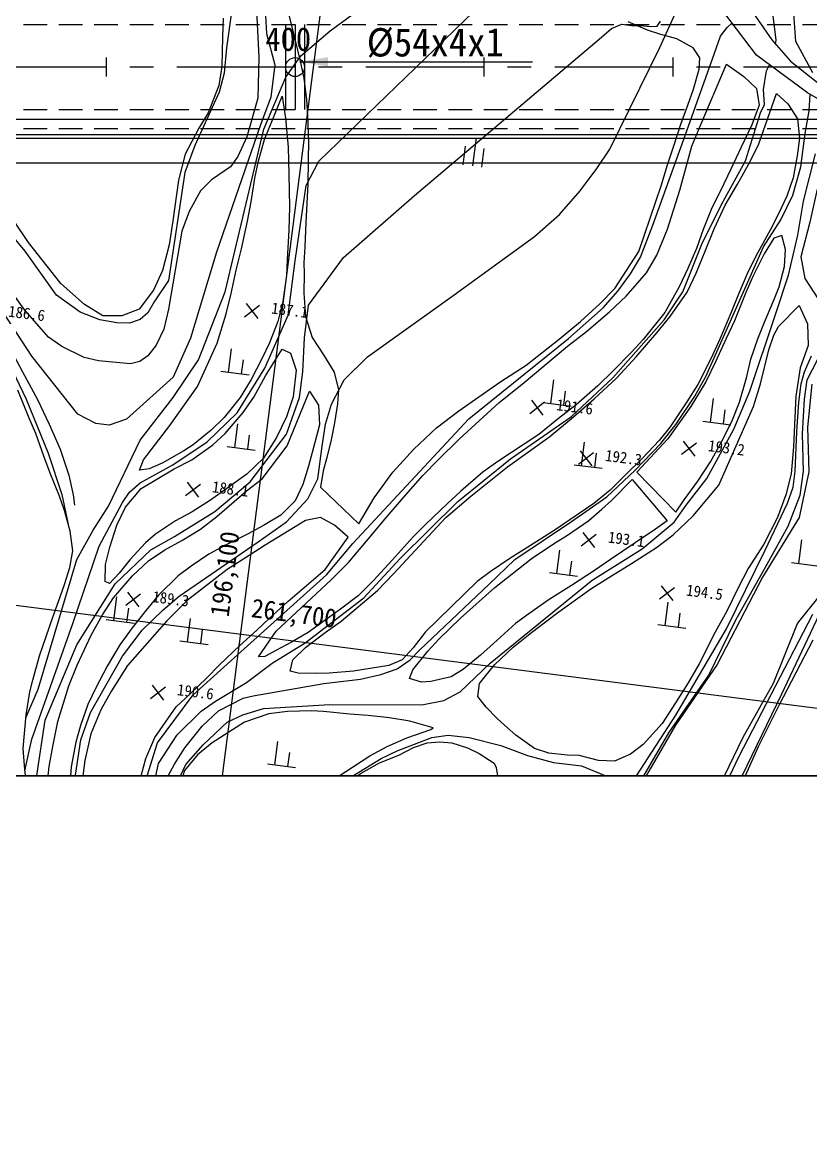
# Model space of a CAD drawing. Header units: millimetres. Extents: x 7782 to 8578, y 1103 to 1809.
# Drawn here: x 8235 to 8318.5, y 1363.4 to 1481 of the extents above; entities that cross this region are included whole.
import ezdxf
from ezdxf.enums import TextEntityAlignment as Align
from ezdxf.xclip import XClip

# ---------------------------------------------------------------- set-up
doc = ezdxf.new("R2010")
doc.units = ezdxf.units.MM
doc.header["$LTSCALE"] = 10
doc.header["$MEASUREMENT"] = 0
doc.header["$XCLIPFRAME"] = 2
doc.linetypes.add('CENTER', pattern=[2, 1.25, -0.25, 0.25, -0.25])
doc.linetypes.add('HIDDEN', pattern=[0.375, 0.25, -0.125])
doc.layers.add('TX-PAPR', color=2, linetype='Continuous', plot=False)
doc.layers.add('TZ-BASE', color=253, linetype='Continuous')
doc.layers.add('TZ-CABL', color=4, linetype='Continuous')
doc.styles.add('HANA', font='GulimChe.ttf')
doc.styles.get("Standard").update_dxf_attribs({"font": 'GulimChe.ttf'})
doc.linetypes.add('ZIGZAG', pattern='A,0.0001,-0.2,[131,ltypeshp.shx,S=0.2,R=0,X=-0.2,Y=0],-0.4,[131,ltypeshp.shx,S=0.2,R=180,X=0.2,Y=0],-0.2', length=0.8001)
doc.dimstyles.get("Standard").update_dxf_attribs({"dimtxt": 0.18, "dimasz": 0.18, "dimexe": 0.18, "dimexo": 0.0625, "dimgap": 0.09, "dimtad": 0, "dimtih": 1, "dimtoh": 1, "dimdec": 4, "dimzin": 0, "dimdsep": 46, "dimtxsty": 'Standard', "dimcen": 0.09, "dimadec": 0, "dimazin": 0, "dimtfac": 1, "dimtdec": 4, "dimtofl": 0, "dimtmove": 0, "dimatfit": 3, "dimfxl": 0, "dimtolj": 1, "dimtzin": 0, "dimarcsym": 0})

# ---------------------------------------------------------------- blocks, each defined once
blk = doc.blocks.new('JD-DDH5JG73NG')
at = {"layer": 'TZ-BASE'}
for p, q in [((379.01, -178.73), (424.46, 175)), ((395.46, 15.58, 185), (396.18, 1.07, 185)), ((394.29, 12.96, 184), (392.73, 2.04, 184)), ((396.47, 13.06, 186), (396.99, 3.55, 186)), ((403.71, 3.85, 187), (410.28, 8.67, 187)), ((438.61, 2.07, 190), (440.92, 7.16, 190)), ((402.52, -9.94, 188), (419.93, 6.85, 188)), ((448.15, 6.23, 226.77), (450.47, 2.89, 226.77)), ((392.39, 5.17, 183.97), (392.33, 3.16, 183.97)), ((399.38, 5.38, 186.92), (399.99, 2.94, 186.92)), ((437.32, 3.91, 186.92), (435.28, 4.8, 186.92)), ((438.35, 4.33, 189), (438.71, 4.87, 189)), ((448.88, 1.25, 184.64), (445.4, 5.83, 184.64)), ((450.96, 2.85, 192), (450.59, 5.72, 192)), ((453.03, 2.7, 193), (452.8, 5.68, 193)), ((396.99, 3.55, 186), (397.87, 0.24, 186)), ((400.61, 1.2, 187), (403.71, 3.85, 187)), ((432.21, 2.94, 189), (433.52, 4.08, 189)), ((433.52, 4.08, 189), (434.59, 4.53, 189)), ((434.59, 4.53, 189), (435.88, 4.36, 189)), ((435.88, 4.36, 189), (436.61, 4.41, 189)), ((436.61, 4.41, 189), (437.61, 4.28, 189)), ((438.74, 3.46, 186.92), (437.32, 3.91, 186.92)), ((437.61, 4.28, 189), (438.35, 4.33, 189)), ((445.05, 3.27, 191), (445.74, 4.19, 191)), ((445.74, 4.19, 191), (446.27, 4.68, 191)), ((392.33, 3.16, 183.97), (392.25, 0.08, 183.97)), ((399.99, 2.94, 186.92), (400.54, 0.64, 186.92)), ((412.66, -13.57, 189), (432.21, 2.94, 189)), ((440.43, 2.99, 186.92), (438.74, 3.46, 186.92)), ((442.16, 2.03, 186.92), (440.43, 2.99, 186.92)), ((444.42, 1.46, 191), (445.05, 3.27, 191)), ((450.47, 2.89, 226.77), (452.48, 0.63, 226.77)), ((450.89, 2.42, 192), (450.96, 2.85, 192)), ((454.82, -0.6, 193), (453.03, 2.7, 193)), ((392.73, 2.04, 184), (392.5, -0.63, 184)), ((399.01, -1.07, 187), (400.61, 1.2, 187)), ((433.35, -8.68, 190), (438.61, 2.07, 190)), ((441.47, -6.74, 191), (444.42, 1.46, 191)), ((442.86, 0.99, 186.92), (442.16, 2.03, 186.92)), ((454.28, -2.71, 184.64), (448.88, 1.25, 184.64)), ((380, 1), (380, -1)), ((392.25, 0.08, 183.97), (391.93, -1.93, 183.97)), ((396.18, 1.07, 185), (396.05, -3.27, 185)), ((397.87, 0.24, 186), (397.43, -3.19, 186)), ((400, 1), (400, -1)), ((400.54, 0.64, 186.92), (400.92, -1.16, 186.92)), ((420, 1), (420, -1)), ((440, 1), (440, -1)), ((442.79, -0.2, 186.92), (442.86, 0.99, 186.92)), ((442.91, -6.25, 191.37), (445.7, 0.3, 191.37)), ((445.7, 0.3, 191.37), (447.52, -1.01, 191.37)), ((449.93, -0.38, 192), (450.24, 0.25, 192)), ((452.48, 0.63, 226.77), (455.49, -1.77, 226.77)), ((392.5, -0.63, 184), (391.97, -2.66, 184)), ((396.7, -6.58, 187), (399.01, -1.07, 187)), ((400.92, -1.16, 186.92), (401.22, -3.45, 186.92)), ((442.19, -2.35, 186.92), (442.79, -0.2, 186.92)), ((447.52, -1.01, 191.37), (448.86, -2.28, 191.37)), ((449.61, -2.36, 192), (449.93, -0.38, 192)), ((391.93, -1.93, 183.97), (390.8, -4.82, 183.97)), ((441.59, -4.01, 186.92), (442.19, -2.35, 186.92)), ((448.86, -2.28, 191.37), (449.13, -4.02, 191.37)), ((391.97, -2.66, 184), (389.38, -8.28, 184)), ((396.05, -3.27, 185), (394.9, -7.38, 185)), ((397.43, -3.19, 186), (396.33, -6.1, 186)), ((396.77, -7.66, 186.95), (398.63, -3.07, 186.95)), ((398.63, -3.07, 186.95), (399, -5.39, 186.95)), ((401.22, -3.45, 186.92), (401.32, -5.17, 186.92)), ((449.12, -8.1, 192.43), (450.97, -2.78, 192.43)), ((449.72, -3.95, 192), (449.61, -2.36, 192)), ((450.97, -2.78, 192.43), (452.17, -3.88, 192.43)), ((459.64, -5.84, 184.64), (454.28, -2.71, 184.64)), ((454.43, -4.62, 193), (454.53, -2.86, 193)), ((440.86, -6.02, 186.92), (441.59, -4.01, 186.92)), ((449.13, -4.02, 191.37), (448.37, -6.12, 191.37)), ((449.29, -4.84, 192), (449.72, -3.95, 192)), ((452.17, -3.88, 192.43), (453.19, -5.46, 192.43)), ((454, -7.02, 193), (454.43, -4.62, 193)), ((390.8, -4.82, 183.97), (389.82, -6.46, 183.97)), ((399, -5.39, 186.95), (399.29, -8.47, 186.95)), ((401.32, -5.17, 186.92), (401.41, -7.88, 186.92)), ((447.69, -9.93, 192), (449.29, -4.84, 192)), ((453.19, -5.46, 192.43), (453.41, -7.53, 192.43)), ((389.82, -6.46, 183.97), (388.36, -9.21, 183.97)), ((396.33, -6.1, 186), (391.69, -19.59, 186)), ((392.61, -23.77, 187), (396.7, -6.58, 187)), ((437.9, -16.72, 191), (441.47, -6.74, 191)), ((440.11, -8.32, 186.92), (440.86, -6.02, 186.92)), ((442.01, -8.36, 191.37), (442.91, -6.25, 191.37)), ((448.37, -6.12, 191.37), (447.24, -8.47, 191.37)), ((453.54, -10.56, 193), (454, -7.02, 193)), ((80, -7.11), (700, -7.12)), ((80, -7.51), (700, -7.52)), ((394.9, -7.38, 185), (393.94, -9.47, 185)), ((396.15, -9.91, 186.95), (396.77, -7.66, 186.95)), ((401.41, -7.88, 186.92), (401.4, -9.81, 186.92)), ((419.17, -7.48, 191.94), (418.79, -10.46, 191.94)), ((448.19, -10, 192.43), (449.12, -8.1, 192.43)), ((453.41, -7.53, 192.43), (453.17, -9.39, 192.43)), ((372.12, -30.58, 186), (358.16, -9.18, 186)), ((388.36, -9.21, 183.97), (387.65, -11.95, 183.97)), ((389.38, -8.28, 184), (388.32, -11.14, 184)), ((399.29, -8.47, 186.95), (399.36, -11.31, 186.95)), ((417.79, -10.33, 191.94), (418.05, -8.35, 191.94)), ((419.78, -10.59, 191.94), (420.03, -8.6, 191.94)), ((431.94, -10.73, 190), (433.35, -8.68, 190)), ((439.39, -10.46, 186.92), (440.11, -8.32, 186.92)), ((440.76, -13.03, 191.37), (442.01, -8.36, 191.37)), ((447.24, -8.47, 191.37), (446.18, -10.71, 191.37)), ((453.17, -9.39, 192.43), (452.73, -11.7, 192.43)), ((453.83, -14.19, 194), (455.11, -9.18, 194)), ((80, -10.11), (700, -10.12)), ((393.18, -10.54, 185), (391.17, -11.94, 185)), ((393.94, -9.47, 185), (393.18, -10.54, 185)), ((395.74, -11.76, 186.95), (396.15, -9.91, 186.95)), ((401.17, -12.53, 188), (402.52, -9.94, 188)), ((401.4, -9.81, 186.92), (401.35, -12.37, 186.92)), ((438.8, -12.44, 186.92), (439.39, -10.46, 186.92)), ((445.14, -14.53, 192), (447.69, -9.93, 192)), ((446.84, -12.4, 192.43), (448.19, -10, 192.43)), ((452.72, -13.55, 193), (453.54, -10.56, 193)), ((371.41, -19.46, 184), (364.56, -11.23, 184)), ((388.32, -11.14, 184), (386.62, -22.57, 184)), ((395.34, -14.27, 186.95), (395.74, -11.76, 186.95)), ((399.36, -11.31, 186.95), (399.4, -14.79, 186.95)), ((430.2, -13.09, 190), (431.94, -10.73, 190)), ((446.18, -10.71, 191.37), (445.02, -13.15, 191.37)), ((452.73, -11.7, 192.43), (452.09, -13.65, 192.43)), ((387.65, -11.95, 183.97), (387.06, -16.25, 183.97)), ((391.17, -11.94, 185), (390, -13.1, 185)), ((400, -20.51, 188), (401.17, -12.53, 188)), ((401.35, -12.37, 186.92), (401.13, -16.45, 186.92)), ((436.4, -19.5, 186.92), (438.8, -12.44, 186.92)), ((445.54, -14.62, 192.43), (446.84, -12.4, 192.43)), ((455.27, -12.93, 194.87), (454.52, -16.39, 194.87)), ((390, -13.1, 185), (388.78, -15.28, 185)), ((405.13, -20.15, 189), (412.66, -13.57, 189)), ((428, -15.61, 190), (430.2, -13.09, 190)), ((439.43, -17.15, 191.37), (440.76, -13.03, 191.37)), ((445.02, -13.15, 191.37), (444.15, -14.88, 191.37)), ((452.09, -13.65, 192.43), (451.15, -15.6, 192.43)), ((451.43, -16.16, 193), (452.72, -13.55, 193)), ((388.78, -15.28, 185), (388.01, -17.35, 185)), ((394.97, -16.29, 186.95), (395.34, -14.27, 186.95)), ((399.4, -14.79, 186.95), (399.33, -17.24, 186.95)), ((443.09, -18.74, 192), (445.14, -14.53, 192)), ((444.15, -14.88, 191.37), (443.21, -17.19, 191.37)), ((444.38, -17.1, 192.43), (445.54, -14.62, 192.43)), ((453.25, -17.78, 194), (453.83, -14.19, 194)), ((371.79, -18.55, 183.97), (370.25, -16.31, 183.97)), ((387.06, -16.25, 183.97), (386.66, -18.81, 183.97)), ((394.32, -19.24, 186.95), (394.97, -16.29, 186.95)), ((401.13, -16.45, 186.92), (401.03, -19.02, 186.92)), ((425.34, -17.93, 190), (428, -15.61, 190)), ((449.62, -19.01, 193), (451.43, -16.16, 193)), ((451.15, -15.6, 192.43), (450.31, -17.24, 192.43)), ((454.52, -16.39, 194.87), (453.57, -20.06, 194.87)), ((388.01, -17.35, 185), (386.6, -25.62, 185)), ((399.33, -17.24, 186.95), (399.18, -20.34, 186.95)), ((436.59, -20.11, 191), (437.9, -16.72, 191)), ((438.3, -19.88, 191.37), (439.43, -17.15, 191.37)), ((443.21, -17.19, 191.37), (442.52, -19.18, 191.37)), ((443.44, -19.48, 192.43), (444.38, -17.1, 192.43)), ((450.31, -17.24, 192.43), (448.98, -19.67, 192.43)), ((375.22, -22.9, 183.97), (371.79, -18.55, 183.97)), ((386.66, -18.81, 183.97), (385.98, -21.53, 183.97)), ((416.85, -24.09, 190), (425.34, -17.93, 190)), ((441.05, -23.78, 192), (443.09, -18.74, 192)), ((450.69, -18.09, 193.64), (449.66, -19.76, 193.64)), ((451.56, -17.83, 193.64), (450.69, -18.09, 193.64)), ((451.92, -19.31, 193.64), (451.56, -17.83, 193.64)), ((452.26, -22, 194), (453.25, -17.78, 194)), ((80, -19.61), (700, -99.28)), ((371.39, -25.72, 185), (367.14, -19.83, 185)), ((374.73, -24.14, 184), (371.41, -19.46, 184)), ((391.69, -19.59, 186), (388.93, -28.67, 186)), ((393.77, -21.47, 186.95), (394.32, -19.24, 186.95)), ((401.03, -19.02, 186.92), (400.95, -20.72, 186.92)), ((433.86, -23.43, 186.92), (436.4, -19.5, 186.92)), ((437.21, -21.77, 191.37), (438.3, -19.88, 191.37)), ((442.52, -19.18, 191.37), (441.6, -21.32, 191.37)), ((442.49, -21.8, 192.43), (443.44, -19.48, 192.43)), ((444.82, -29.82, 193), (449.62, -19.01, 193)), ((448.98, -19.67, 192.43), (447.96, -21.68, 192.43)), ((449.66, -19.76, 193.64), (448.49, -22.14, 193.64)), ((451.81, -21.11, 193.64), (451.92, -19.31, 193.64)), ((399.18, -20.34, 186.95), (399.1, -22.06, 186.95)), ((399.26, -26.23, 188), (400, -20.51, 188)), ((400.95, -20.72, 186.92), (400.97, -21.83, 186.92)), ((401.43, -25.2, 189), (405.13, -20.15, 189)), ((435.53, -21.87, 191), (436.59, -20.11, 191)), ((451.28, -23.26, 193.64), (451.81, -21.11, 193.64)), ((453.57, -20.06, 194.87), (453.98, -22.37, 194.87)), ((385.98, -21.53, 183.97), (385.01, -23.6, 183.97)), ((393.23, -23.94, 186.95), (393.77, -21.47, 186.95)), ((399.1, -22.06, 186.95), (398.72, -24.79, 186.95)), ((400.97, -21.83, 186.92), (400.92, -23.9, 186.92)), ((434.19, -23.72, 191), (435.53, -21.87, 191)), ((435.06, -24.24, 191.37), (437.21, -21.77, 191.37)), ((441.6, -21.32, 191.37), (440.69, -23.25, 191.37)), ((441.51, -23.82, 192.43), (442.49, -21.8, 192.43)), ((447.96, -21.68, 192.43), (446.97, -24.03, 192.43)), ((448.49, -22.14, 193.64), (447.75, -23.85, 193.64)), ((450.92, -26.06, 194), (452.26, -22, 194)), ((377.72, -25.13, 183.97), (375.22, -22.9, 183.97)), ((386.62, -22.57, 184), (385.09, -24.85, 184)), ((432.26, -25.04, 186.92), (433.86, -23.43, 186.92)), ((440.69, -23.25, 191.37), (439.15, -25.97, 191.37)), ((450.7, -24.66, 193.64), (451.28, -23.26, 193.64)), ((453.98, -22.37, 194.87), (455.43, -24.58, 194.87)), ((377.24, -25.93, 184), (374.73, -24.14, 184)), ((385.01, -23.6, 183.97), (383.5, -25.62, 183.97)), ((389.79, -30.96, 187), (392.61, -23.77, 187)), ((392.71, -26.12, 186.95), (393.23, -23.94, 186.95)), ((400.92, -23.9, 186.92), (401.1, -26.4, 186.92)), ((407.67, -30.67, 190), (416.85, -24.09, 190)), ((432.64, -25.46, 191), (434.19, -23.72, 191)), ((433.31, -25.9, 191.37), (435.06, -24.24, 191.37)), ((439.09, -26.75, 192), (441.05, -23.78, 192)), ((439.73, -26.4, 192.43), (441.51, -23.82, 192.43)), ((446.97, -24.03, 192.43), (446.16, -26.05, 192.43)), ((447.75, -23.85, 193.64), (446.52, -26.86, 193.64)), ((449.71, -27, 193.64), (450.7, -24.66, 193.64)), ((373.9, -28.57, 185), (371.39, -25.72, 185)), ((379.65, -26.31, 183.97), (377.72, -25.13, 183.97)), ((383.5, -25.62, 183.97), (381.65, -26.31, 183.97)), ((385.09, -24.85, 184), (384.42, -25.99, 184)), ((386.6, -25.62, 185), (386.11, -27.73, 185)), ((394.66, -26.42, 187.06), (396.25, -25.2, 187.06)), ((394.84, -25.02, 187.06), (396.07, -26.6, 187.06)), ((398.72, -24.79, 186.95), (398.17, -26.93, 186.95)), ((400.99, -28.63, 189), (401.43, -25.2, 189)), ((428.97, -28.73, 191), (432.64, -25.46, 191)), ((430.22, -26.91, 186.92), (432.26, -25.04, 186.92)), ((451.19, -27.45, 194.79), (453.38, -25.23, 194.79)), ((453.38, -25.23, 194.79), (454.27, -27.16, 194.79)), ((379.33, -26.74, 184), (377.24, -25.93, 184)), ((381.13, -27.06, 184), (379.33, -26.74, 184)), ((381.65, -26.31, 183.97), (379.65, -26.31, 183.97)), ((383.62, -26.7, 184), (382.48, -27.08, 184)), ((384.42, -25.99, 184), (383.62, -26.7, 184)), ((391.76, -29.21, 186.95), (392.71, -26.12, 186.95)), ((396.8, -31.86, 188), (399.26, -26.23, 188)), ((398.17, -26.93, 186.95), (397.31, -29.18, 186.95)), ((401.1, -26.4, 186.92), (401.8, -28.6, 186.92)), ((427.98, -28.8, 186.92), (430.22, -26.91, 186.92)), ((430.86, -27.97, 191.37), (433.31, -25.9, 191.37)), ((433.64, -32.86, 192), (439.09, -26.75, 192)), ((439.15, -25.97, 191.37), (436.87, -28.81, 191.37)), ((438.3, -28.13, 192.43), (439.73, -26.4, 192.43)), ((446.16, -26.05, 192.43), (444.97, -28.79, 192.43)), ((446.52, -26.86, 193.64), (445.66, -28.73, 193.64)), ((448.16, -34.28, 194), (450.92, -26.06, 194)), ((448.99, -28.75, 193.64), (449.71, -27, 193.64)), ((382.48, -27.08, 184), (381.13, -27.06, 184)), ((386.11, -27.73, 185), (385.29, -29.42, 185)), ((428.86, -29.53, 191.37), (430.86, -27.97, 191.37)), ((436.11, -30.66, 192.43), (438.3, -28.13, 192.43)), ((450.7, -28.36, 194.79), (451.19, -27.45, 194.79)), ((454.27, -27.16, 194.79), (454.32, -29.44, 194.79)), ((369.62, -29.39, 187.29), (371.14, -32.25, 187.29)), ((375.32, -29.55, 185), (373.9, -28.57, 185)), ((388.93, -28.67, 186), (387.09, -32.79, 186)), ((389.67, -33.78, 186.95), (391.76, -29.21, 186.95)), ((397.31, -29.18, 186.95), (396.48, -30.87, 186.95)), ((400.82, -32.24, 189), (400.99, -28.63, 189)), ((401.8, -28.6, 186.92), (403, -30.44, 186.92)), ((418.41, -37.23, 191), (428.97, -28.73, 191)), ((424.49, -31.52, 186.92), (427.98, -28.8, 186.92)), ((436.87, -28.81, 191.37), (435.63, -30.17, 191.37)), ((444.97, -28.79, 192.43), (444.07, -30.8, 192.43)), ((445.66, -28.73, 193.64), (444.52, -31.18, 193.64)), ((448.26, -30.91, 193.64), (448.99, -28.75, 193.64)), ((450.17, -29.9, 194.79), (450.7, -28.36, 194.79)), ((368.99, -29.8, 186), (371.53, -35.15, 186)), ((377.66, -30.71, 185), (375.32, -29.55, 185)), ((384.4, -30.55, 185), (383.58, -31.14, 185)), ((385.29, -29.42, 185), (384.4, -30.55, 185)), ((392.95, -32.27, 187.39), (393.27, -29.79, 187.39)), ((396.88, -32.68, 188.2), (398.65, -29.83, 188.2)), ((398.65, -29.83, 188.2), (399.51, -30.26, 188.2)), ((399.51, -30.26, 188.2), (400.11, -32.06, 188.2)), ((403, -30.44, 186.92), (404.15, -32.29, 186.92)), ((424.04, -33.56, 191.37), (428.86, -29.53, 191.37)), ((435.63, -30.17, 191.37), (433.68, -32.13, 191.37)), ((443.5, -32.74, 193), (444.82, -29.82, 193)), ((449.3, -33.51, 194.79), (450.17, -29.9, 194.79)), ((454.32, -29.44, 194.79), (453.5, -31.83, 194.79)), ((453.94, -32.25, 195), (454.7, -30.54, 195)), ((377, -36.73, 186), (372.12, -30.58, 186)), ((379.18, -31.08, 185), (377.66, -30.71, 185)), ((382.57, -31.4, 185), (379.18, -31.08, 185)), ((383.58, -31.14, 185), (382.57, -31.4, 185)), ((387.1, -34.97, 187), (389.79, -30.96, 187)), ((394.34, -32.45, 187.39), (394.53, -30.96, 187.39)), ((396.48, -30.87, 186.95), (395.37, -33.06, 186.95)), ((405.2, -33.09, 190), (407.67, -30.67, 190)), ((421.69, -33.34, 186.92), (424.49, -31.52, 186.92)), ((434.04, -32.9, 192.43), (436.11, -30.66, 192.43)), ((444.07, -30.8, 192.43), (442.66, -33.57, 192.43)), ((444.52, -31.18, 193.64), (443.5, -33.3, 193.64)), ((447.8, -32.86, 193.64), (448.26, -30.91, 193.64)), ((454.21, -33.1, 196), (455.35, -30.91, 196)), ((371.14, -32.25, 187.29), (372.72, -35.18, 187.29)), ((387.09, -32.79, 186), (382.16, -37.24, 186)), ((392.16, -32.17, 187.39), (395.14, -32.55, 187.39)), ((393.87, -36.57, 188), (396.8, -31.86, 188)), ((395.65, -34.91, 188.2), (396.88, -32.68, 188.2)), ((400.11, -32.06, 188.2), (399.82, -34.9, 188.2)), ((400.47, -34.95, 189), (400.82, -32.24, 189)), ((404.15, -32.29, 186.92), (404.62, -34.14, 186.92)), ((429.26, -36.96, 192), (433.64, -32.86, 192)), ((431.66, -35.11, 192.43), (434.04, -32.9, 192.43)), ((433.68, -32.13, 191.37), (432.06, -33.72, 191.37)), ((442.35, -34.8, 193), (443.5, -32.74, 193)), ((447.08, -35.45, 193.64), (447.8, -32.86, 193.64)), ((453.5, -31.83, 194.79), (453.01, -34.8, 194.79)), ((453.6, -33.52, 195), (453.94, -32.25, 195)), ((386.76, -37.92, 186.95), (389.67, -33.78, 186.95)), ((395.37, -33.06, 186.95), (394.2, -34.95, 186.95)), ((403.87, -35.65, 190), (405.2, -33.09, 190)), ((417.34, -36.35, 186.92), (421.69, -33.34, 186.92)), ((421.6, -35.5, 191.37), (424.04, -33.56, 191.37)), ((427.07, -35.58, 191.87), (427.39, -33.1, 191.87)), ((432.06, -33.72, 191.37), (429.76, -35.74, 191.37)), ((442.66, -33.57, 192.43), (441.48, -35.43, 192.43)), ((443.5, -33.3, 193.64), (441.92, -35.91, 193.64)), ((448.56, -35.9, 194.79), (449.3, -33.51, 194.79)), ((453.35, -35.46, 195), (453.6, -33.52, 195)), ((453.95, -35.15, 196), (454.21, -33.1, 196)), ((454.72, -33.54, 196.72), (454.28, -38.08, 196.72)), ((371.86, -37.16, 166.83), (370.65, -34.17, 166.83)), ((371.53, -35.15, 186), (373.85, -40.83, 186)), ((372.72, -35.18, 187.29), (373.97, -37.79, 187.29)), ((383.62, -39.47, 187), (387.1, -34.97, 187)), ((394.2, -34.95, 186.95), (392.5, -37.07, 186.95)), ((394.5, -36.55, 188.2), (395.65, -34.91, 188.2)), ((399.82, -34.9, 188.2), (399.1, -36.99, 188.2)), ((399.1, -38.84, 189), (400.47, -34.95, 189)), ((399.18, -40.06, 189.81), (401.55, -34.29, 189.81)), ((401.55, -34.29, 189.81), (402.48, -35.77, 189.81)), ((404.62, -34.14, 186.92), (404.51, -35.64, 186.92)), ((425.03, -35.24, 191.56), (426.25, -36.82, 191.56)), ((428.46, -35.76, 191.87), (428.65, -34.27, 191.87)), ((429.47, -37, 192.43), (431.66, -35.11, 192.43)), ((440.32, -37.82, 193), (442.35, -34.8, 193)), ((443.98, -37.56, 193.6), (444.3, -35.08, 193.6)), ((446.45, -38.29, 194), (448.16, -34.28, 194)), ((453.01, -34.8, 194.79), (452.88, -37.8, 194.79)), ((453.72, -38.81, 196), (453.95, -35.15, 196)), ((402.48, -35.77, 189.81), (402.59, -37.84, 189.81)), ((403.23, -37.79, 190), (403.87, -35.65, 190)), ((404.51, -35.64, 186.92), (404.19, -37.64, 186.92)), ((414.99, -38.15, 186.92), (417.34, -36.35, 186.92)), ((417.39, -39.36, 191.37), (421.6, -35.5, 191.37)), ((424.85, -36.64, 191.56), (426.43, -35.42, 191.56)), ((426.27, -35.48, 191.87), (429.25, -35.86, 191.87)), ((429.76, -35.74, 191.37), (427.9, -37.18, 191.37)), ((441.92, -35.91, 193.64), (439.46, -39.33, 193.64)), ((441.48, -35.43, 192.43), (439.71, -38.06, 192.43)), ((444.88, -44.22, 194.79), (448.56, -35.9, 194.79)), ((445.37, -37.74, 193.6), (445.56, -36.25, 193.6)), ((446.33, -37.32, 193.64), (447.08, -35.45, 193.64)), ((453.12, -38.59, 195), (453.35, -35.46, 195)), ((372.55, -38.77, 166.83), (371.86, -37.16, 166.83)), ((378.91, -37.7, 186), (377, -36.73, 186)), ((382.16, -37.24, 186), (380.33, -37.88, 186)), ((390.71, -39.65, 188), (393.87, -36.57, 188)), ((392.5, -37.07, 186.95), (391.12, -38.42, 186.95)), ((392.6, -38.76, 188.2), (394.5, -36.55, 188.2)), ((399.1, -36.99, 188.2), (398.03, -39.19, 188.2)), ((406.11, -50.39, 191), (418.41, -37.23, 191)), ((422.82, -41.44, 192), (429.26, -36.96, 192)), ((427.9, -37.18, 191.37), (425.8, -38.87, 191.37)), ((426.99, -39.07, 192.43), (429.47, -37, 192.43)), ((443.18, -37.46, 193.6), (446.16, -37.84, 193.6)), ((445.28, -39.48, 193.64), (446.33, -37.32, 193.64)), ((373.42, -41.16, 166.83), (372.55, -38.77, 166.83)), ((373.97, -37.79, 187.29), (375.12, -40.44, 187.29)), ((380.33, -37.88, 186), (378.91, -37.7, 186)), ((383.96, -41.54, 186.95), (386.76, -37.92, 186.95)), ((391.12, -38.42, 186.95), (389.21, -39.98, 186.95)), ((391.28, -39.96, 188.2), (392.6, -38.76, 188.2)), ((393.61, -40.24, 188.4), (393.93, -37.76, 188.4)), ((402.59, -37.84, 189.81), (402.09, -39.73, 189.81)), ((402.86, -40.12, 190), (403.23, -37.79, 190)), ((404.19, -37.64, 186.92), (403.83, -39.44, 186.92)), ((412.58, -40.42, 186.92), (414.99, -38.15, 186.92)), ((439.71, -38.06, 192.43), (438.56, -39.5, 192.43)), ((438.74, -39.82, 193), (440.32, -37.82, 193)), ((443.62, -43.54, 194), (446.45, -38.29, 194)), ((452.88, -37.8, 194.79), (452.79, -40.16, 194.79)), ((452.95, -42.74, 195), (453.12, -38.59, 195)), ((454.28, -38.08, 196.72), (454.39, -42.82, 196.72)), ((380.25, -46.44, 187), (383.62, -39.47, 187)), ((387.06, -42.09, 188), (390.71, -39.65, 188)), ((389.21, -39.98, 186.95), (388.24, -40.6, 186.95)), ((389.07, -41.55, 188.2), (391.28, -39.96, 188.2)), ((395, -40.42, 188.4), (395.19, -38.93, 188.4)), ((395.25, -43.87, 189), (399.1, -38.84, 189)), ((398.03, -39.19, 188.2), (396.65, -41.36, 188.2)), ((402.09, -39.73, 189.81), (401.43, -42.22, 189.81)), ((403.83, -39.44, 186.92), (403.37, -41.31, 186.92)), ((415.18, -41.52, 191.37), (417.39, -39.36, 191.37)), ((425.8, -38.87, 191.37), (421.46, -41.72, 191.37)), ((422.51, -42.29, 192.43), (426.99, -39.07, 192.43)), ((430.34, -42.17, 192.66), (430.66, -39.69, 192.66)), ((435.97, -42.68, 193), (438.74, -39.82, 193)), ((439.46, -39.33, 193.64), (436.19, -42.84, 193.64)), ((438.56, -39.5, 192.43), (436.79, -41.37, 192.43)), ((440.92, -40.97, 193.23), (442.5, -39.75, 193.23)), ((441.1, -39.57, 193.23), (442.32, -41.15, 193.23)), ((444, -41.76, 193.64), (445.28, -39.48, 193.64)), ((453.83, -42.76, 196), (453.72, -38.81, 196)), ((374.07, -42.98, 166.83), (373.42, -41.16, 166.83)), ((373.85, -40.83, 186), (375.32, -45.23, 186)), ((375.12, -40.44, 187.29), (376.06, -43.16, 187.29)), ((388.24, -40.6, 186.95), (385.95, -41.89, 186.95)), ((392.81, -40.14, 188.4), (395.79, -40.52, 188.4)), ((396.52, -43.57, 189.81), (399.18, -40.06, 189.81)), ((402.42, -43.58, 190), (402.86, -40.12, 190)), ((410.37, -42.87, 186.92), (412.58, -40.42, 186.92)), ((430.01, -42.01, 192.34), (431.59, -40.79, 192.34)), ((430.19, -40.61, 192.34), (431.41, -42.19, 192.34)), ((431.73, -42.35, 192.66), (431.92, -40.86, 192.66)), ((452.79, -40.16, 194.79), (452.53, -43.03, 194.79)), ((383.53, -42.65, 186.95), (383.96, -41.54, 186.95)), ((383.62, -43.97, 188), (387.06, -42.09, 188)), ((385.95, -41.89, 186.95), (384.57, -42.51, 186.95)), ((387.22, -42.5, 188.2), (389.07, -41.55, 188.2)), ((396.65, -41.36, 188.2), (394.9, -43.08, 188.2)), ((401.43, -42.22, 189.81), (400.84, -44.16, 189.81)), ((403.37, -41.31, 186.92), (402.97, -42.73, 186.92)), ((413.53, -43.2, 191.37), (415.18, -41.52, 191.37)), ((417.25, -45.96, 192), (422.82, -41.44, 192)), ((418.62, -45.41, 192.43), (422.51, -42.29, 192.43)), ((421.46, -41.72, 191.37), (419.88, -42.86, 191.37)), ((429.55, -42.07, 192.66), (432.52, -42.45, 192.66)), ((436.79, -41.37, 192.43), (434.96, -43.19, 192.43)), ((442.64, -43.8, 193.64), (444, -41.76, 193.64)), ((375.05, -45.4, 166.83), (374.07, -42.98, 166.83)), ((376.06, -43.16, 187.29), (376.52, -45.27, 187.29)), ((384.57, -42.51, 186.95), (383.53, -42.65, 186.95)), ((383.72, -44.59, 188.2), (387.22, -42.5, 188.2)), ((394.9, -43.08, 188.2), (391.05, -45.82, 188.2)), ((402.97, -42.73, 186.92), (402.7, -44.44, 186.92)), ((408.39, -45.56, 186.92), (410.37, -42.87, 186.92)), ((411.5, -45.52, 191.37), (413.53, -43.2, 191.37)), ((419.88, -42.86, 191.37), (417.56, -44.86, 191.37)), ((433.03, -45.46, 193), (435.97, -42.68, 193)), ((434.96, -43.19, 192.43), (433.36, -44.75, 192.43)), ((436.19, -42.84, 193.64), (440.32, -47.09, 193.64)), ((452.53, -43.03, 194.79), (451.98, -45.27, 194.79)), ((452.73, -44.44, 195), (452.95, -42.74, 195)), ((454.39, -42.82, 196.72), (453.38, -47.65, 196.72)), ((453.5, -45.3, 196), (453.83, -42.76, 196)), ((382.05, -46.57, 188.2), (383.72, -44.59, 188.2)), ((382.47, -44.98, 188), (383.62, -43.97, 188)), ((388.39, -45.33, 188.07), (389.98, -44.11, 188.07)), ((388.57, -43.93, 188.07), (389.79, -45.51, 188.07)), ((391.51, -47.02, 189), (395.25, -43.87, 189)), ((394.87, -44.83, 189.81), (396.52, -43.57, 189.81)), ((400.84, -44.16, 189.81), (400, -45.89, 189.81)), ((401.36, -45.67, 190), (402.42, -43.58, 190)), ((402.7, -44.44, 186.92), (406.75, -48.32, 186.92)), ((433.5, -45.87, 193.64), (435.71, -43.64, 193.64)), ((435.71, -43.64, 193.64), (439.42, -47.99, 193.64)), ((441.21, -45.8, 193.64), (442.64, -43.8, 193.64)), ((441.43, -46.35, 194), (443.62, -43.54, 194)), ((442.17, -47.47, 194.79), (444.88, -44.22, 194.79)), ((452.15, -46.15, 195), (452.73, -44.44, 195)), ((375.58, -46.9, 166.83), (375.05, -45.4, 166.83)), ((375.32, -45.23, 186), (375.96, -48.21, 186)), ((376.52, -45.27, 187.29), (376.66, -46.34, 187.29)), ((381.75, -46.05, 188), (382.47, -44.98, 188)), ((391.05, -45.82, 188.2), (389.12, -47.04, 188.2)), ((391.71, -47.55, 189.81), (394.87, -44.83, 189.81)), ((399.11, -48.11, 190), (401.36, -45.67, 190)), ((406.75, -48.32, 186.92), (408.39, -45.56, 186.92)), ((409.54, -47.79, 191.37), (411.5, -45.52, 191.37)), ((415.96, -47.65, 192.43), (418.62, -45.41, 192.43)), ((417.56, -44.86, 191.37), (416.13, -46.16, 191.37)), ((429.29, -48.07, 193), (433.03, -45.46, 193)), ((433.36, -44.75, 192.43), (431.65, -46.18, 192.43)), ((440.32, -47.09, 193.64), (441.21, -45.8, 193.64)), ((451.98, -45.27, 194.79), (451.09, -47.65, 194.79)), ((452.22, -48.58, 196), (453.5, -45.3, 196)), ((376.19, -49.11, 166.83), (375.58, -46.9, 166.83)), ((378.62, -48.99, 187), (380.25, -46.44, 187)), ((379.27, -50.67, 188), (381.75, -46.05, 188)), ((381.12, -48.47, 188.2), (382.05, -46.57, 188.2)), ((387.25, -49.66, 189), (391.51, -47.02, 189)), ((389.12, -47.04, 188.2), (387.35, -48.02, 188.2)), ((400, -45.89, 189.81), (398.51, -47.39, 189.81)), ((411.12, -51.98, 192), (417.25, -45.96, 192)), ((416.13, -46.16, 191.37), (413.83, -48.41, 191.37)), ((431.65, -46.18, 192.43), (427.44, -49.02, 192.43)), ((431.1, -47.96, 193.64), (432.49, -46.78, 193.64)), ((432.49, -46.78, 193.64), (433.5, -45.87, 193.64)), ((440.13, -48.14, 194), (441.43, -46.35, 194)), ((449.73, -51.19, 195), (452.15, -46.15, 195)), ((375.96, -48.21, 186), (375.95, -48.24, 186)), ((387.35, -48.02, 188.2), (385.24, -49.41, 188.2)), ((390, -48.88, 189.81), (391.71, -47.55, 189.81)), ((396.1, -50.24, 190), (399.11, -48.11, 190)), ((398.51, -47.39, 189.81), (396.67, -48.49, 189.81)), ((401.12, -47.98, 190.65), (399.39, -49.04, 190.65)), ((402.7, -47.67, 190.65), (401.12, -47.98, 190.65)), ((404.18, -48.46, 190.65), (402.7, -47.67, 190.65)), ((407.75, -49.93, 191.37), (409.54, -47.79, 191.37)), ((410.44, -53.61, 192.43), (415.96, -47.65, 192.43)), ((423.28, -52.09, 193), (429.29, -48.07, 193)), ((428.84, -49.54, 193.64), (431.1, -47.96, 193.64)), ((436.74, -50.98, 194), (440.13, -48.14, 194)), ((439.42, -47.99, 193.64), (438.16, -48.9, 193.64)), ((440.04, -49.49, 194.79), (442.17, -47.47, 194.79)), ((453.38, -47.65, 196.72), (449.51, -53.98, 196.72)), ((451.09, -47.65, 194.79), (449.65, -50.48, 194.79)), ((376.48, -51.19, 166.83), (376.19, -49.11, 166.83)), ((376.91, -52.11, 187), (378.62, -48.99, 187)), ((380.38, -50.81, 188.2), (381.12, -48.47, 188.2)), ((388.01, -50.07, 189.81), (390, -48.88, 189.81)), ((396.67, -48.49, 189.81), (394.98, -49.4, 189.81)), ((399.39, -49.04, 190.65), (396.83, -50.58, 190.65)), ((405.63, -49.75, 190.65), (404.18, -48.46, 190.65)), ((413.83, -48.41, 191.37), (412.52, -49.71, 191.37)), ((427.44, -49.02, 192.43), (424.95, -50.62, 192.43)), ((430.49, -49.25, 193.11), (431.72, -50.83, 193.11)), ((438.16, -48.9, 193.64), (436.01, -50.32, 193.64)), ((449.98, -52.59, 196), (452.22, -48.58, 196)), ((384.16, -50.35, 188.2), (382.5, -52.15, 188.2)), ((385.24, -49.41, 188.2), (384.16, -50.35, 188.2)), ((384.74, -51.08, 189), (387.25, -49.66, 189)), ((386.21, -51.09, 189.81), (388.01, -50.07, 189.81)), ((387.74, -55.99, 190), (396.1, -50.24, 190)), ((394.98, -49.4, 189.81), (392.56, -50.63, 189.81)), ((403.18, -53.15, 190.65), (405.63, -49.75, 190.65)), ((403.35, -53.73, 191), (406.11, -50.39, 191)), ((405.66, -52.41, 191.37), (407.75, -49.93, 191.37)), ((412.52, -49.71, 191.37), (410.29, -52.17, 191.37)), ((425, -52.02, 193.64), (427.38, -50.43, 193.64)), ((427.38, -50.43, 193.64), (428.84, -49.54, 193.64)), ((430.31, -50.65, 193.11), (431.9, -49.43, 193.11)), ((436.01, -50.32, 193.64), (433.39, -52.08, 193.64)), ((438.26, -50.83, 194.79), (440.04, -49.49, 194.79)), ((449.65, -50.48, 194.79), (447.98, -53.04, 194.79)), ((453.36, -52.51, 196.69), (453.67, -50.03, 196.69)), ((376.17, -52.96, 166.83), (376.48, -51.19, 166.83)), ((376.47, -58.88, 188), (379.27, -50.67, 188)), ((379.94, -52.63, 188.2), (380.38, -50.81, 188.2)), ((380.94, -54.66, 189), (384.74, -51.08, 189)), ((384.47, -52.25, 189.81), (386.21, -51.09, 189.81)), ((390.89, -51.52, 189.81), (388.99, -52.8, 189.81)), ((392.56, -50.63, 189.81), (390.89, -51.52, 189.81)), ((395.13, -51.66, 190.65), (392.8, -53.16, 190.65)), ((396.83, -50.58, 190.65), (395.13, -51.66, 190.65)), ((424.95, -50.62, 192.43), (422.73, -51.98, 192.43)), ((427.73, -53.58, 193.6), (428.04, -51.1, 193.6)), ((431.45, -54.28, 194), (436.74, -50.98, 194)), ((435.63, -52.52, 194.79), (438.26, -50.83, 194.79)), ((445.67, -59.42, 195), (449.73, -51.19, 195)), ((372.82, -65.82, 187), (376.91, -52.11, 187)), ((379.89, -54.42, 188.2), (379.94, -52.63, 188.2)), ((382.5, -52.15, 188.2), (381.39, -53.53, 188.2)), ((382.79, -53.83, 189.81), (384.47, -52.25, 189.81)), ((388.99, -52.8, 189.81), (387.64, -53.82, 189.81)), ((403.87, -54.23, 191.37), (405.66, -52.41, 191.37)), ((407.3, -56.16, 192), (411.12, -51.98, 192)), ((410.29, -52.17, 191.37), (408.28, -54.37, 191.37)), ((420.55, -54.71, 193), (423.28, -52.09, 193)), ((422.73, -51.98, 192.43), (420.67, -53.4, 192.43)), ((421.14, -55.07, 193.64), (425, -52.02, 193.64)), ((429.11, -53.76, 193.6), (429.31, -52.27, 193.6)), ((433.39, -52.08, 193.64), (431.72, -53.26, 193.64)), ((433.51, -53.81, 194.79), (435.63, -52.52, 194.79)), ((446.63, -58.56, 196), (449.98, -52.59, 196)), ((452.56, -52.41, 196.69), (455.54, -52.79, 196.69)), ((375.59, -54.75, 166.83), (376.17, -52.96, 166.83)), ((381.39, -53.53, 188.2), (380.34, -54.64, 188.2)), ((380.77, -56.17, 189.81), (382.79, -53.83, 189.81)), ((387.64, -53.82, 189.81), (385.56, -55.88, 189.81)), ((392.8, -53.16, 190.65), (388.58, -56.43, 190.65)), ((394.25, -61.85, 191), (403.35, -53.73, 191)), ((399.25, -56.55, 190.65), (403.18, -53.15, 190.65)), ((408.75, -55.39, 192.43), (410.44, -53.61, 192.43)), ((420.67, -53.4, 192.43), (419.27, -54.41, 192.43)), ((426.93, -53.48, 193.6), (429.91, -53.86, 193.6)), ((431.72, -53.26, 193.64), (429.28, -54.86, 193.64)), ((431.33, -55.21, 194.79), (433.51, -53.81, 194.79)), ((449.51, -53.98, 196.72), (444.7, -63.2, 196.72)), ((447.98, -53.04, 194.79), (446.93, -55.09, 194.79)), ((374.94, -56.55, 166.83), (375.59, -54.75, 166.83)), ((376.91, -61.12, 189), (380.94, -54.66, 189)), ((380.34, -54.64, 188.2), (379.89, -54.42, 188.2)), ((398.01, -59.68, 191.37), (403.87, -54.23, 191.37)), ((408.28, -54.37, 191.37), (406.69, -55.93, 191.37)), ((413.22, -61.65, 193), (420.55, -54.71, 193)), ((419.27, -54.41, 192.43), (413.8, -59.74, 192.43)), ((417.52, -58.31, 193.64), (421.14, -55.07, 193.64)), ((420.67, -63.05, 194), (431.45, -54.28, 194)), ((429.28, -54.86, 193.64), (426.9, -56.32, 193.64)), ((427.67, -57.82, 194.79), (431.33, -55.21, 194.79)), ((438.6, -56.27, 194.45), (440.18, -55.05, 194.45)), ((438.78, -54.87, 194.45), (440, -56.45, 194.45)), ((446.93, -55.09, 194.79), (445.71, -57.56, 194.79)), ((379.6, -57.96, 189.81), (380.77, -56.17, 189.81)), ((380.81, -58.54, 189.96), (381.13, -56.06, 189.96)), ((382.07, -56.94, 189.35), (383.65, -55.72, 189.35)), ((382.25, -55.54, 189.35), (383.47, -57.12, 189.35)), ((385.56, -55.88, 189.81), (384.23, -57.47, 189.81)), ((386.05, -57.43, 190), (387.74, -55.99, 190)), ((388.58, -56.43, 190.65), (386.44, -58.57, 190.65)), ((401.07, -60.91, 192), (407.3, -56.16, 192)), ((406.69, -55.93, 191.37), (404.83, -57.36, 191.37)), ((404.9, -58.63, 192.43), (408.75, -55.39, 192.43)), ((426.9, -56.32, 193.64), (424.76, -57.83, 193.64)), ((451.54, -66.32, 198), (456.43, -56, 198)), ((453.22, -58.88, 196.72), (455.65, -55.82, 196.72)), ((374.35, -58.19, 166.83), (374.94, -56.55, 166.83)), ((382.2, -58.72, 189.96), (382.39, -57.23, 189.96)), ((384.23, -57.47, 189.81), (382.75, -59.33, 189.81)), ((383.83, -59.58, 190), (386.05, -57.43, 190)), ((397.27, -58.34, 190.65), (399.25, -56.55, 190.65)), ((404.83, -57.36, 191.37), (403.2, -58.53, 191.37)), ((439.2, -59.09, 195), (439.52, -56.61, 195)), ((445.71, -57.56, 194.79), (444.47, -59.79, 194.79)), ((373.65, -60.23, 166.83), (374.35, -58.19, 166.83)), ((378.43, -60.09, 189.81), (379.6, -57.96, 189.81)), ((380.02, -58.44, 189.96), (382.99, -58.82, 189.96)), ((386.44, -58.57, 190.65), (382.26, -63.32, 190.65)), ((388.62, -60.81, 190.75), (388.94, -58.33, 190.75)), ((395.94, -59.59, 190.65), (397.27, -58.34, 190.65)), ((403.2, -58.53, 191.37), (401.38, -59.82, 191.37)), ((403.19, -59.83, 192.43), (404.9, -58.63, 192.43)), ((415.21, -60.51, 193.64), (417.52, -58.31, 193.64)), ((424.76, -57.83, 193.64), (423.35, -58.87, 193.64)), ((425.03, -59.83, 194.79), (427.67, -57.82, 194.79)), ((440.59, -59.27, 195), (440.78, -57.78, 195)), ((443.8, -64.34, 196), (446.63, -58.56, 196)), ((446.99, -72.99, 197), (454.84, -57.89, 197)), ((372.14, -71.1, 188), (376.47, -58.88, 188)), ((382.75, -59.33, 189.81), (381.44, -61.14, 189.81)), ((381.75, -62.34, 190), (383.83, -59.58, 190)), ((390.01, -60.98, 190.75), (390.2, -59.5, 190.75)), ((394.15, -61.19, 190.65), (395.94, -59.59, 190.65)), ((396.15, -62.4, 191.37), (398.01, -59.68, 191.37)), ((401.38, -59.82, 191.37), (399.62, -60.86, 191.37)), ((401.11, -61.41, 192.43), (403.19, -59.83, 192.43)), ((413.8, -59.74, 192.43), (412.52, -61.44, 192.43)), ((423.35, -58.87, 193.64), (421.02, -60.99, 193.64)), ((423.09, -61.38, 194.79), (425.03, -59.83, 194.79)), ((438.41, -58.98, 195), (441.38, -59.37, 195)), ((440.31, -68.56, 195), (445.67, -59.42, 195)), ((444.47, -59.79, 194.79), (442.78, -63.15, 194.79)), ((450.65, -65.17, 196.72), (453.22, -58.88, 196.72)), ((372.96, -62.28, 166.83), (373.65, -60.23, 166.83)), ((373.56, -69.11, 189), (376.91, -61.12, 189)), ((376.94, -63.29, 189.81), (378.43, -60.09, 189.81)), ((381.44, -61.14, 189.81), (380.11, -63.38, 189.81)), ((387.82, -60.7, 190.75), (390.8, -61.09, 190.75)), ((397.58, -63.05, 192), (401.07, -60.91, 192)), ((399.62, -60.86, 191.37), (398.04, -61.7, 191.37)), ((414.05, -61.8, 193.64), (415.21, -60.51, 193.64)), ((421.02, -60.99, 193.64), (419.64, -62.22, 193.64)), ((454.83, -60.65, 198.26), (451.24, -67.55, 198.26)), ((372.23, -64.87, 166.83), (372.96, -62.28, 166.83)), ((389.22, -66.4, 191), (394.25, -61.85, 191)), ((392.02, -63.25, 190.65), (394.15, -61.19, 190.65)), ((398.04, -61.7, 191.37), (396.8, -62.37, 191.37)), ((399.76, -62.71, 192.43), (401.11, -61.41, 192.43)), ((412.52, -61.44, 192.43), (411.36, -62.72, 192.43)), ((412.2, -62.72, 193), (413.22, -61.65, 193)), ((412.49, -63.78, 193.64), (414.05, -61.8, 193.64)), ((419.64, -62.22, 193.64), (417.83, -63.71, 193.64)), ((421.12, -63.26, 194.79), (423.09, -61.38, 194.79)), ((376.05, -65.45, 189.81), (376.94, -63.29, 189.81)), ((378.33, -68.29, 190), (381.75, -62.34, 190)), ((380.11, -63.38, 189.81), (378.9, -65.66, 189.81)), ((382.26, -63.32, 190.65), (380.58, -66, 190.65)), ((390.61, -64.65, 190.65), (392.02, -63.25, 190.65)), ((394.86, -65.1, 192), (397.58, -63.05, 192)), ((396.8, -62.37, 191.37), (396.15, -62.4, 191.37)), ((399.5, -63.91, 192.43), (399.76, -62.71, 192.43)), ((409.93, -63.33, 192.43), (406.19, -63.91, 192.43)), ((411.36, -62.72, 192.43), (409.93, -63.33, 192.43)), ((410.81, -63.68, 193), (412.2, -62.72, 193)), ((417.5, -66.11, 194), (420.67, -63.05, 194)), ((419.55, -65.2, 194.79), (421.12, -63.26, 194.79)), ((444.7, -63.2, 196.72), (440.3, -69.64, 196.72)), ((442.78, -63.15, 194.79), (441.63, -65.13, 194.79)), ((388.88, -66.32, 190.65), (390.61, -64.65, 190.65)), ((400.34, -64.14, 192.43), (399.5, -63.91, 192.43)), ((402.2, -64.16, 192.43), (400.34, -64.14, 192.43)), ((403.6, -64.14, 192.43), (402.2, -64.16, 192.43)), ((406.19, -63.91, 192.43), (403.6, -64.14, 192.43)), ((406.95, -64.76, 193), (409.09, -64.28, 193)), ((409.09, -64.28, 193), (410.81, -63.68, 193)), ((412.13, -64.7, 193.64), (412.49, -63.78, 193.64)), ((416.52, -64.51, 193.64), (414.38, -65.01, 193.64)), ((417.83, -63.71, 193.64), (416.52, -64.51, 193.64)), ((439.58, -70.43, 196), (443.8, -64.34, 196)), ((371.5, -68.84, 187), (372.82, -65.82, 187)), ((371.93, -66.1, 166.83), (372.23, -64.87, 166.83)), ((374.89, -69.24, 189.81), (376.05, -65.45, 189.81)), ((378.9, -65.66, 189.81), (378.06, -67.43, 189.81)), ((384.69, -66.8, 190.64), (386.27, -65.57, 190.64)), ((384.87, -65.39, 190.64), (386.09, -66.98, 190.64)), ((391.57, -67.07, 192), (394.86, -65.1, 192)), ((395.56, -66.51, 193), (403.04, -65.2, 193)), ((403.04, -65.2, 193), (406.95, -64.76, 193)), ((413.38, -65.06, 193.64), (412.13, -64.7, 193.64)), ((414.38, -65.01, 193.64), (413.38, -65.06, 193.64)), ((419.37, -66.59, 194.79), (419.55, -65.2, 194.79)), ((441.63, -65.13, 194.79), (440.3, -67.28, 194.79)), ((447.45, -70.91, 196.72), (450.65, -65.17, 196.72)), ((371.53, -68.55, 166.83), (371.93, -66.1, 166.83)), ((380.58, -66, 190.65), (379.45, -68.02, 190.65)), ((385.44, -71.5, 191), (389.22, -66.4, 191)), ((387.4, -67.7, 190.65), (388.88, -66.32, 190.65)), ((391.88, -68.12, 193), (394.52, -66.76, 193)), ((394.52, -66.76, 193), (395.56, -66.51, 193)), ((413.42, -67.48, 194), (415.75, -67.02, 194)), ((415.75, -67.02, 194), (417.5, -66.11, 194)), ((420.23, -67.72, 194.79), (419.37, -66.59, 194.79)), ((444.5, -80.9, 198), (451.54, -66.32, 198)), ((451.8, -87.25, 199), (460.31, -66.95, 199)), ((378.06, -67.43, 189.81), (377.27, -69.66, 189.81)), ((379.45, -68.02, 190.65), (378.39, -70.54, 190.65)), ((385.16, -70.92, 190.65), (387.4, -67.7, 190.65)), ((387.52, -70.65, 192), (390.05, -68.14, 192)), ((390.05, -68.14, 192), (391.57, -67.07, 192)), ((390.16, -69.73, 193), (391.88, -68.12, 193)), ((394.48, -68.52, 194), (396.65, -67.85, 194)), ((396.65, -67.85, 194), (403.7, -67.43, 194)), ((399.21, -68.18, 194.64), (397.24, -68.41, 194.64)), ((401.76, -68.1, 194.64), (399.21, -68.18, 194.64)), ((403.03, -68.19, 194.64), (401.76, -68.1, 194.64)), ((405.8, -68.47, 194.64), (403.03, -68.19, 194.64)), ((403.7, -67.43, 194), (413.42, -67.48, 194)), ((421.37, -68.89, 194.79), (420.23, -67.72, 194.79)), ((440.3, -67.28, 194.79), (438.86, -69.44, 194.79)), ((451.24, -67.55, 198.26), (449.03, -71.91, 198.26)), ((371.2, -72.1, 166.83), (371.53, -68.55, 166.83)), ((372.67, -74.95, 189), (373.56, -69.11, 189)), ((374.34, -71.89, 189.81), (374.89, -69.24, 189.81)), ((377.31, -71.18, 190), (378.33, -68.29, 190)), ((390.28, -71.7, 194), (392.8, -69.31, 194)), ((394.65, -69.3, 194.64), (391.23, -71.51, 194.64)), ((392.8, -69.31, 194), (394.48, -68.52, 194)), ((397.24, -68.41, 194.64), (394.65, -69.3, 194.64)), ((407.76, -68.62, 194.64), (405.8, -68.47, 194.64)), ((409.99, -68.86, 194.64), (407.76, -68.62, 194.64)), ((412.17, -69.2, 194.64), (409.99, -68.86, 194.64)), ((414.61, -69.91, 194.64), (412.17, -69.2, 194.64)), ((422.19, -69.61, 194.79), (421.37, -68.89, 194.79)), ((435.85, -75.49, 195), (440.31, -68.56, 195)), ((377.27, -69.66, 189.81), (376.78, -71.42, 189.81)), ((378.39, -70.54, 190.65), (377.74, -73.37, 190.65)), ((388.35, -72.02, 193), (390.16, -69.73, 193)), ((411.84, -70.95, 194.64), (414.37, -70.1, 194.64)), ((414.37, -70.1, 194.64), (414.61, -69.91, 194.64)), ((423.39, -70.67, 194.79), (422.19, -69.61, 194.79)), ((436.26, -76.15, 196), (439.58, -70.43, 196)), ((438.86, -69.44, 194.79), (436.86, -71.67, 194.79)), ((440.3, -69.64, 196.72), (437.47, -74.51, 196.72)), ((371.4, -74.46, 188), (372.14, -71.1, 188)), ((376.78, -71.42, 189.81), (376.31, -74.03, 189.81)), ((376.76, -74.91, 190), (377.31, -71.18, 190)), ((384.09, -75.82, 191), (385.44, -71.5, 191)), ((384.22, -73.17, 190.65), (385.16, -70.92, 190.65)), ((385.55, -73.68, 192), (387.52, -70.65, 192)), ((388.44, -73.8, 194), (390.28, -71.7, 194)), ((391.23, -71.51, 194.64), (389.69, -72.76, 194.64)), ((397.86, -73.83, 194.54), (398.18, -71.35, 194.54)), ((409.77, -71.9, 194.64), (411.84, -70.95, 194.64)), ((410.83, -72.33, 195), (414.5, -70.92, 195)), ((412.53, -71.99, 195.23), (413.99, -71.5, 195.23)), ((413.99, -71.5, 195.23), (415.28, -71.38, 195.23)), ((414.5, -70.92, 195), (416.22, -70.7, 195)), ((415.28, -71.38, 195.23), (416.59, -71.5, 195.23)), ((416.22, -70.7, 195), (418.44, -70.94, 195)), ((416.59, -71.5, 195.23), (418.25, -72.01, 195.23)), ((418.44, -70.94, 195), (421.78, -71.77, 195)), ((425.36, -72.09, 194.79), (423.39, -70.67, 194.79)), ((436.86, -71.67, 194.79), (435.51, -72.7, 194.79)), ((444.33, -77.37, 196.72), (447.45, -70.91, 196.72)), ((371.35, -73.91, 166.83), (371.2, -72.1, 166.83)), ((373.97, -74.01, 189.81), (374.34, -71.89, 189.81)), ((387.24, -73.77, 193), (388.35, -72.02, 193)), ((389.69, -72.76, 194.64), (388.28, -74.41, 194.64)), ((399.25, -74, 194.54), (399.44, -72.52, 194.54)), ((406.08, -74.07, 194.64), (407.92, -72.88, 194.64)), ((407.92, -72.88, 194.64), (409.77, -71.9, 194.64)), ((408.93, -73.6, 195.23), (410.99, -72.79, 195.23)), ((409.12, -73.16, 195), (410.83, -72.33, 195)), ((410.99, -72.79, 195.23), (412.53, -71.99, 195.23)), ((418.25, -72.01, 195.23), (419.51, -72.62, 195.23)), ((419.51, -72.62, 195.23), (421.09, -73.63, 195.23)), ((421.78, -71.77, 195), (424.62, -72.82, 195)), ((424.62, -72.82, 195), (427.37, -73.58, 195)), ((426.87, -72.6, 194.79), (425.36, -72.09, 194.79)), ((428.81, -72.8, 194.79), (426.87, -72.6, 194.79)), ((430.09, -72.85, 194.79), (428.81, -72.8, 194.79)), ((432.13, -73.37, 194.79), (430.09, -72.85, 194.79)), ((435.51, -72.7, 194.79), (433.82, -73.42, 194.79)), ((449.03, -71.91, 198.26), (447.11, -76.22, 198.26)), ((371.54, -76.03, 166.83), (371.35, -73.91, 166.83)), ((373.67, -76.65, 189.81), (373.97, -74.01, 189.81)), ((376.31, -74.03, 189.81), (376.19, -75.6, 189.81)), ((377.74, -73.37, 190.65), (377.47, -75.41, 190.65)), ((383.6, -75.32, 190.65), (384.22, -73.17, 190.65)), ((384.82, -76.87, 192), (385.55, -73.68, 192)), ((386.5, -75.13, 193), (387.24, -73.77, 193)), ((387.65, -75.46, 194), (388.44, -73.8, 194)), ((397.07, -73.72, 194.54), (400.05, -74.11, 194.54)), ((403.59, -75.71, 194.64), (406.08, -74.07, 194.64)), ((403.71, -76.48, 195), (409.12, -73.16, 195)), ((407.02, -74.71, 195.23), (408.93, -73.6, 195.23)), ((421.09, -73.63, 195.23), (421.29, -74.09, 195.23)), ((421.29, -74.09, 195.23), (421.58, -75.74, 195.23)), ((427.37, -73.58, 195), (430.34, -73.92, 195)), ((430.34, -73.92, 195), (432.9, -74.97, 195)), ((433.82, -73.42, 194.79), (432.13, -73.37, 194.79)), ((443.63, -80.05, 197), (446.99, -72.99, 197)), ((372.97, -80.51, 189), (372.67, -74.95, 189)), ((376.37, -78.53, 190), (376.76, -74.91, 190)), ((388.28, -74.41, 194.64), (387.38, -78.09, 194.64)), ((404.96, -76.06, 195.23), (407.02, -74.71, 195.23)), ((432.9, -74.97, 195), (433.72, -75.44, 195)), ((437.47, -74.51, 196.72), (435.75, -77.6, 196.72))]:
    blk.add_line(p, q, dxfattribs=at)
at = {"layer": 'TZ-BASE', "linetype": 'CENTER', "flags": 128}
blk.add_lwpolyline([(700, 0), (80, 0), (0, 0)], dxfattribs=at)
at = {"layer": 'TZ-BASE'}
blk.add_circle((400, 0), 1, dxfattribs=at)
at = {"layer": 'TZ-BASE', "style": 'HANA'}
blk.add_text('400', height=2.5, dxfattribs=at).set_placement((396.86, 1.72))
for s, height, rotation, p in [('186.6', 1.2, 352.6776, (369.59, -26.4, 186.58)), ('187.1', 1.2, 352.6776, (397.44, -26.06, 187.06)), ('191.6', 1.2, 352.6776, (427.62, -36.29, 191.56)), ('193.2', 1.2, 352.6776, (443.69, -40.62, 193.23)), ('192.3', 1.2, 352.6776, (432.79, -41.66, 192.34)), ('188.1', 1.2, 352.6776, (391.17, -44.97, 188.07)), ('196,100', 2, 82.6776, (392.97, -58.24)), ('193.1', 1.2, 352.6776, (433.09, -50.3, 193.11)), ('194.5', 1.2, 352.6776, (441.37, -55.91, 194.45)), ('189.3', 1.2, 352.6776, (384.85, -56.59, 189.35)), ('261,700', 2, 352.6776, (395.28, -58.18)), ('190.6', 1.2, 352.6776, (387.46, -66.44, 190.64))]:
    blk.add_text(s, height=height, rotation=rotation, dxfattribs=at).set_placement(p)

msp = doc.modelspace()

# ---------------------------------------------------------------- linework, layer by layer
at = {"layer": 'TX-PAPR', "flags": 128}
msp.add_lwpolyline([(8563.9, 1551.23), (8563.9, 1401.23), (7863.9, 1401.23), (7863.9, 1551.23)], close=True, dxfattribs=at)
at = {"layer": 'TZ-CABL', "linetype": 'HIDDEN'}
for points in [[(7863.9, 1480.73), (8563.9, 1480.73)], [(7863.9, 1471.73), (8563.9, 1471.73)], [(7863.9, 1470.73), (8563.9, 1470.73)], [(7863.9, 1469.73), (8563.9, 1469.73)]]:
    msp.add_lwpolyline(points, dxfattribs=at)
at = {"layer": 'TZ-CABL'}
for points in [[(8262.9, 1480.73), (8262.9, 1471.73)], [(8264.9, 1480.73), (8264.9, 1471.73)]]:
    msp.add_lwpolyline(points, dxfattribs=at)
at = {"layer": 'TZ-CABL', "linetype": 'ZIGZAG', "ltscale": 0.5}
for points in [[(8263.9, 1480.73), (8263.9, 1471.73)], [(7863.9, 1470.73), (8563.9, 1470.73)]]:
    msp.add_lwpolyline(points, dxfattribs=at)

# ---------------------------------------------------------------- block references
at = {"layer": 'TZ-BASE'}
ref = msp.add_blockref('JD-DDH5JG73NG', (7863.9, 1476.23), dxfattribs=at)
XClip(ref).set_block_clipping_path([(-0.0000000003, -75.0000000032), (700.0000000004, 75)])

# ---------------------------------------------------------------- texts
msp.add_text('Ø54x4x1', height=3, rotation=0.0518, dxfattribs=at).set_placement((8278.75, 1478.86), align=Align.MIDDLE)

# ---------------------------------------------------------------- leaders
msp.add_leader([(8264.4, 1476.79), (8289.05, 1476.79)], dimstyle='Standard', override={"dimtxt": 3, "dimasz": 3, "dimexe": 2, "dimexo": 3, "dimgap": 1, "dimtad": 0, "dimtih": 0, "dimcen": 1, "dimaunit": 1, "dimadec": 8, "dimtix": 1, "dimtofl": 1, "dimtmove": 2, "dimtvp": 2}, dxfattribs=at)

doc.saveas('drawing.dxf')
